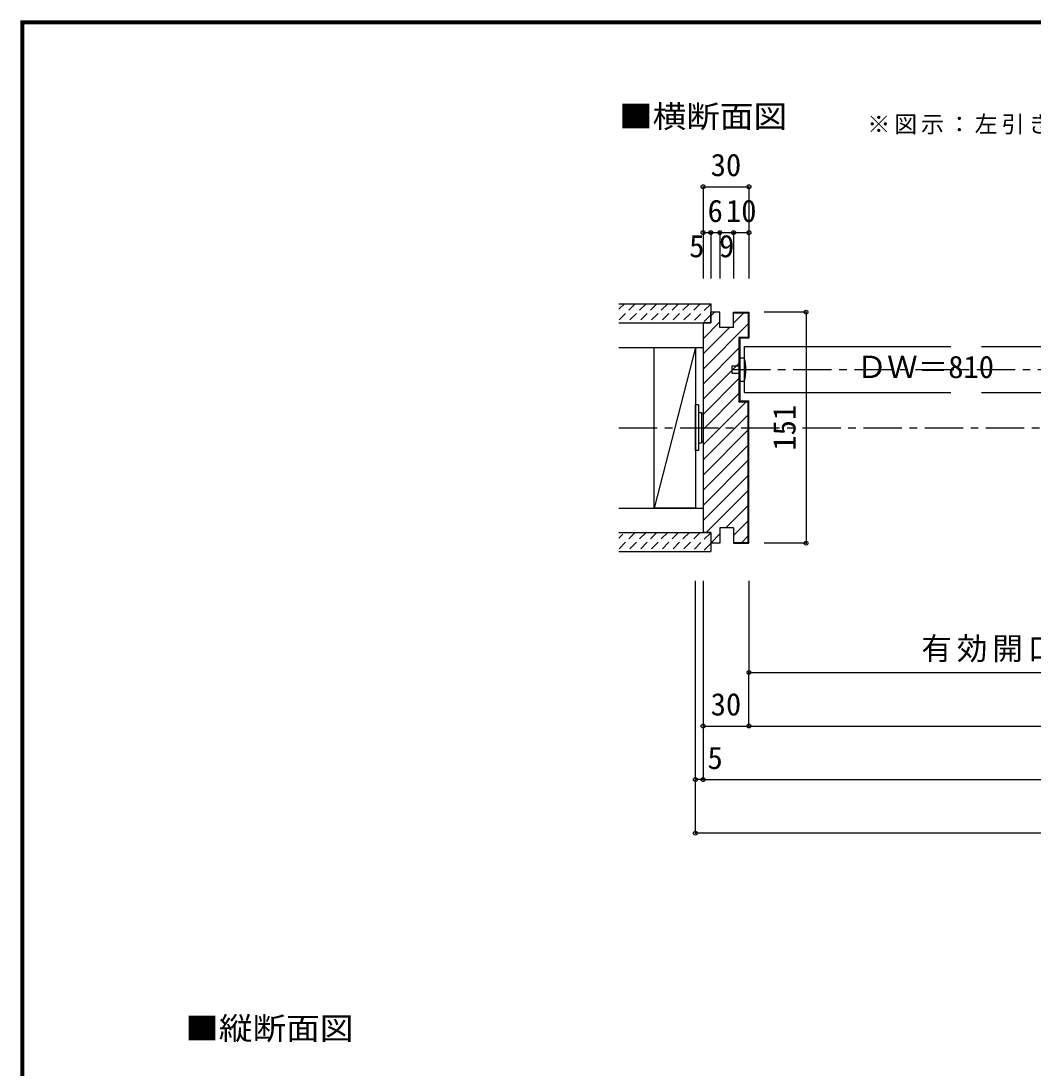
# Model space of a CAD drawing. Units: millimetres at full size, sheet at 1:5. Extents: x -973 to 977, y -718 to 696.
# Drawn here: x -973 to -312, y 11 to 696 of the extents above; entities that cross this region are included whole.
import ezdxf
from ezdxf.enums import TextEntityAlignment as Align

# ---------------------------------------------------------------- set-up
doc = ezdxf.new("R2010")
doc.units = ezdxf.units.MM
doc.header["$LTSCALE"] = 5
doc.header["$PDMODE"] = 32
doc.header["$PDSIZE"] = 2.5
doc.linetypes.add('CHAIN1', pattern=[8, 5, -1, 1, -1])
doc.linetypes.add('DASHED1', pattern=[1.8, 1.2, -0.6])
for name, color, linetype in [('0-1_通り芯', 4, 'CHAIN1'), ('0-2_柱', 7, 'Continuous'), ('0-3_仕上げ', 2, 'Continuous'), ('0-4_枠', 3, 'Continuous'), ('0-6_扉', 7, 'Continuous'), ('0-7_金物', 7, 'Continuous'), ('0-A_文字', 7, 'Continuous'), ('0-B_寸法', 7, 'Continuous'), ('0-C_ハッチ', 4, 'DASHED1'), ('F-1_枠', 6, 'Continuous')]:
    doc.layers.add(name, color=color, linetype=linetype)
doc.styles.add('ＭＳ ゴシック', font='')
doc.styles.get('ＭＳ ゴシック').set_extended_font_data('MS Gothic')

msp = doc.modelspace()

# ---------------------------------------------------------------- linework, layer by layer
at = {"layer": '0-1_通り芯'}
msp.add_line((-582.347, 430), (315.622, 430), dxfattribs=at)
at = {"layer": '0-2_柱'}
for p, q in [((-559.347, 377.5), (-559.347, 482.5)), ((-532.347, 482.5), (-559.347, 377.5)), ((-559.347, 482.5), (-532.347, 482.5)), ((-532.347, 482.5), (-532.347, 377.5)), ((-532.347, 377.5), (-559.347, 377.5))]:
    msp.add_line(p, q, dxfattribs=at)
at = {"layer": '0-3_仕上げ'}
for p, q in [((-582.347, 511), (-522.347, 511)), ((-522.347, 511), (-522.347, 498.5)), ((-582.347, 498.5), (-522.347, 498.5)), ((-527.347, 498.5), (-527.347, 482.5)), ((-582.347, 482.5), (-527.347, 482.5)), ((-582.347, 377.5), (-527.347, 377.5)), ((-527.347, 377.5), (-527.347, 361.5)), ((-582.347, 349), (-522.347, 349))]:
    msp.add_line(p, q, dxfattribs=at)
msp.add_lwpolyline([(-582.347, 361.5), (-522.347, 361.5), (-522.347, 349)], dxfattribs=at)
at = {"layer": '0-4_枠'}
for p, q in [((-516.347, 505.5), (-522.347, 505.5)), ((-522.347, 498.5), (-522.347, 505.5)), ((-507.347, 495.5), (-507.347, 505.5)), ((-507.347, 505.5), (-497.347, 505.5)), ((-507.347, 505), (-497.847, 505)), ((-497.847, 505), (-497.847, 489)), ((-497.347, 505.5), (-497.347, 488.5)), ((-497.847, 489), (-503.847, 489)), ((-503.847, 489), (-503.847, 447)), ((-497.347, 488.5), (-503.347, 488.5)), ((-503.347, 488.5), (-503.347, 447.5)), ((-503.847, 447), (-497.847, 447)), ((-503.347, 447.5), (-497.347, 447.5)), ((-497.847, 355), (-497.847, 447)), ((-497.347, 354.5), (-497.347, 447.5)), ((-507.347, 364.5), (-507.347, 354.5)), ((-522.347, 361.5), (-527.347, 361.5)), ((-522.347, 361.5), (-522.347, 354.5)), ((-507.347, 355), (-497.847, 355)), ((-507.347, 354.5), (-497.347, 354.5))]:
    msp.add_line(p, q, dxfattribs=at)
for points in [[(-507.347, 495.5), (-516.347, 495.5), (-516.347, 505.5)], [(-522.347, 498.5), (-527.347, 498.5), (-527.347, 361.5)], [(-507.347, 364.5), (-516.347, 364.5), (-516.347, 354.5), (-522.347, 354.5)]]:
    msp.add_lwpolyline(points, dxfattribs=at)
at = {"layer": '0-6_扉', "color": 6}
for p, q in [((-500.347, 453), (-500.347, 483)), ((-500.347, 483), (-365.347, 483)), ((-345.347, 483), (-210.347, 483)), ((-500.347, 453), (-365.347, 453)), ((-345.347, 453), (-210.347, 453))]:
    msp.add_line(p, q, dxfattribs=at)
at = {"layer": '0-7_金物'}
for p, q in [((-508.347, 465.5), (-508.347, 470.5)), ((-508.347, 470.5), (-503.347, 470.5)), ((-503.347, 465.5), (-508.347, 465.5)), ((-503.347, 460.5), (-500.347, 460.5)), ((-532.347, 415), (-532.347, 445)), ((-530.347, 445), (-532.347, 445)), ((-530.347, 445), (-530.347, 415)), ((-530.347, 440), (-528.347, 440)), ((-528.347, 440), (-528.347, 420)), ((-528.347, 439), (-527.347, 439)), ((-530.347, 420), (-528.347, 420)), ((-528.347, 421), (-527.347, 421)), ((-530.347, 415), (-532.347, 415))]:
    msp.add_line(p, q, dxfattribs=at)
msp.add_lwpolyline([(-500.347, 475.5), (-503.347, 475.5), (-503.347, 460.5)], dxfattribs=at)
msp.add_arc((-527.972, 468), 28.625, 344.81071, 15.18929, dxfattribs=at)
at = {"layer": '0-B_寸法', "color": 4}
for p, q in [((-527.347, 587.5), (-527.347, 527.5)), ((-527.347, 587.5), (-497.347, 587.5)), ((-497.347, 587.5), (-497.347, 527.5)), ((-527.347, 557.5), (-497.347, 557.5)), ((-522.347, 557.5), (-522.347, 527.5)), ((-516.347, 557.5), (-516.347, 527.5)), ((-507.347, 557.5), (-507.347, 527.5)), ((-459.984, 505.5), (-487.347, 505.5)), ((-459.984, 505.5), (-459.984, 354.5)), ((-459.984, 354.5), (-487.347, 354.5)), ((-532.347, 165), (-532.347, 330)), ((-527.347, 330), (-527.347, 200)), ((-497.347, 330), (-497.347, 270)), ((-497.347, 235), (-497.347, 270)), ((-497.347, 270), (230.653, 270)), ((-527.347, 235), (-497.347, 235)), ((-497.347, 235), (230.653, 235)), ((-527.347, 200), (-532.347, 200)), ((-527.347, 200), (260.653, 200)), ((265.622, 165), (-532.347, 165))]:
    msp.add_line(p, q, dxfattribs=at)
at = {"layer": '0-B_寸法', "color": 4, "linetype": 'CHAIN1'}
msp.add_line((-508.347, 468), (230.653, 468), dxfattribs=at)
at = {"layer": '0-B_寸法'}
for p in [(-527.347, 587.5), (-497.347, 587.5), (-527.347, 557.5), (-522.347, 557.5), (-516.347, 557.5), (-507.347, 557.5), (-497.347, 557.5), (-459.984, 505.5), (-459.984, 354.5), (-497.347, 270), (-527.347, 235), (-497.347, 235), (-532.347, 200), (-527.347, 200), (-532.347, 165)]:
    msp.add_point(p, dxfattribs=at)
at = {"layer": '0-C_ハッチ'}
for p, q in [((-571.627, 511), (-582.347, 500.279)), ((-578.698, 511), (-582.347, 507.351)), ((-564.555, 511), (-577.055, 498.5)), ((-557.484, 511), (-569.984, 498.5)), ((-550.413, 511), (-562.913, 498.5)), ((-543.342, 511), (-555.842, 498.5)), ((-536.271, 511), (-548.771, 498.5)), ((-529.2, 511), (-541.7, 498.5)), ((-522.347, 510.782), (-534.629, 498.5)), ((-522.347, 503.711), (-527.558, 498.5)), ((-571.627, 361.5), (-582.347, 350.779)), ((-579.698, 360.5), (-582.347, 357.851)), ((-564.555, 361.5), (-577.055, 349)), ((-557.484, 361.5), (-569.984, 349)), ((-550.413, 361.5), (-562.913, 349)), ((-543.342, 361.5), (-555.842, 349)), ((-536.271, 361.5), (-548.771, 349)), ((-529.2, 361.5), (-541.7, 349)), ((-522.347, 361.282), (-534.629, 349)), ((-522.347, 354.211), (-527.558, 349))]:
    msp.add_line(p, q, dxfattribs=at)
at = {"layer": '0-C_ハッチ', "linetype": 'Continuous'}
for p, q in [((-522.347, 503.028), (-519.875, 505.5)), ((-507.347, 498.229), (-500.576, 505)), ((-527.347, 488.128), (-516.347, 499.128)), ((-527.347, 468.329), (-497.847, 497.829)), ((-527.347, 478.229), (-510.076, 495.5)), ((-527.347, 458.43), (-503.847, 481.93)), ((-527.347, 448.53), (-503.847, 472.03)), ((-527.347, 438.631), (-503.847, 462.131)), ((-527.347, 428.731), (-503.847, 452.231)), ((-527.347, 418.832), (-499.179, 447)), ((-527.347, 408.932), (-497.847, 438.432)), ((-527.347, 399.033), (-497.847, 428.533)), ((-527.347, 389.133), (-497.847, 418.633)), ((-527.347, 379.234), (-497.847, 408.734)), ((-527.347, 369.334), (-497.847, 398.834)), ((-525.282, 361.5), (-497.847, 388.935)), ((-512.382, 364.5), (-497.847, 379.035)), ((-507.347, 359.636), (-497.847, 369.136)), ((-522.347, 354.535), (-516.347, 360.535)), ((-502.083, 355), (-497.847, 359.236))]:
    msp.add_line(p, q, dxfattribs=at)
at = {"layer": 'F-1_枠'}
for p, q in [((-973.347, 695.833), (-973.347, -700.833)), ((-973.347, 695.833), (976.653, 695.833)), ((-973.347, 695), (976.653, 695)), ((-973.347, 694.167), (976.653, 694.167)), ((-972.514, 695.833), (-972.514, -700.833)), ((-971.68, 695.833), (-971.68, -700.833))]:
    msp.add_line(p, q, dxfattribs=at)

# ---------------------------------------------------------------- texts
at = {"layer": '0-A_文字', "style": 'ＭＳ ゴシック', "width": 1.1}
for s, p in [('■横断面図', (-582.347, 621.667)), ('■縦断面図', (-865.942, 25.681))]:
    msp.add_text(s, height=14.66, dxfattribs=at).set_placement(p, align=Align.BOTTOM_LEFT)
at = {"layer": '0-A_文字', "insert": (-419.93, 621.667), "char_height": 11, "attachment_point": 7, "style": 'ＭＳ ゴシック'}
msp.add_mtext('\\T1.17;※図示：左引き手', dxfattribs=at)
at = {"layer": '0-B_寸法', "style": 'ＭＳ ゴシック'}
for s, p in [('30', (-522.347, 590)), ('6', (-524.347, 560)), ('10', (-512.347, 560)), ('5', (-536.423, 536.993)), ('9', (-516.847, 536.993)), ('ＤＷ＝810', (-426.995, 458)), ('30', (-522.347, 237.5)), ('5', (-524.435, 202.5))]:
    msp.add_text(s, height=14.66, dxfattribs=at).set_placement(p, align=Align.BOTTOM_LEFT)
msp.add_text('151', height=14.66, rotation=90, dxfattribs=at).set_placement((-462.484, 415), align=Align.BOTTOM_LEFT)
at = {"layer": '0-B_寸法', "insert": (-384.597, 274.553), "char_height": 14.66, "attachment_point": 7, "style": 'ＭＳ ゴシック'}
msp.add_mtext('\\T1.16;有効開口寸法＝1,478', dxfattribs=at)

doc.saveas('drawing.dxf')
